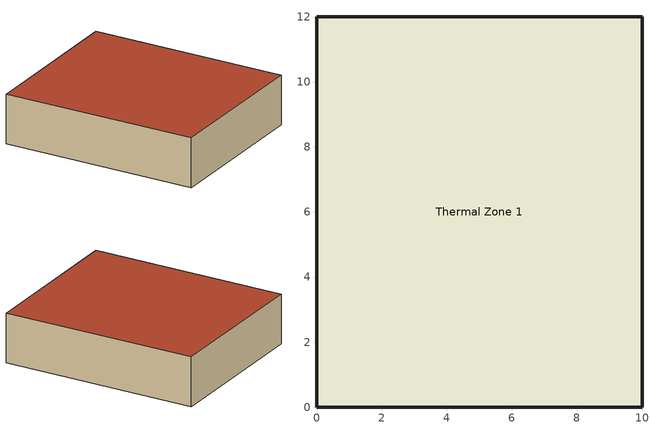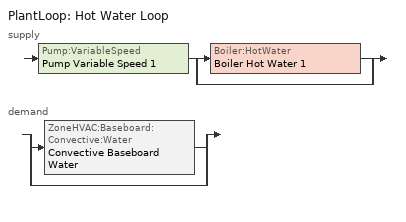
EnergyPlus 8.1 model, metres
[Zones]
Thermal Zone 1
 floor ground (Dalle beton sur isolant polystyrene 10cm): 10,12 10,0 0,0 0,12 z0
 wall outside (Mur brique collee 10cm laine): 10,12 0,12 0,0 10,0 10,12 z0:3.05
 roof outside (Toit tuile isolation 20cm): 10,0 10,12 0,12 0,0 z3.05
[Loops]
PlantLoop 'Hot Water Loop'
 supply: Pump:VariableSpeed 'Pump Variable Speed 1' > split
  | Boiler:HotWater 'Boiler Hot Water 1'
  | bypass
 demand: split
  | ZoneHVAC:Baseboard:Convective:Water 'Convective Baseboard Water'
  | bypass
[Building]
Building 1
[Site:Location]
Site 1: Latitude {deg}=45.73; Longitude {deg}=5.08; Time Zone {hr}=1; Elevation {m}=240
[SizingPeriod:DesignDay] Day of Month=21; Dry-Bulb Temperature Range Modifier Type=DefaultMultipliers; Barometric Pressure {Pa}=98475; Rain Indicator=No; Snow Indicator=No; Daylight Saving Time Indicator=No
Name | Month | Day Type | Maximum Dry-Bulb Temperature {C} | Daily Dry-Bulb Temperature Range {deltaC} | Humidity Condition Type | Wetbulb or DewPoint at Maximum Dry-Bulb {C} | Wind Speed {m/s} | Wind Direction {deg} | Solar Model Indicator | ASHRAE Clear Sky Optical Depth for Beam Irradiance (taub) | ASHRAE Clear Sky Optical Depth for Diffuse Irradiance (taud) | Enthalpy at Maximum Dry-Bulb {J/kg} | Sky Clearness
LYON Ann Clg .4% Condns DB=>MWB | 7 | SummerDesignDay | 32.4 | 10.9 | Wetbulb | 20.3 | 4.7 | 200 | ASHRAETau | 0.43 | 2.1
LYON Ann Clg .4% Condns DP=>MDB | 7 | SummerDesignDay | 24.5 | 10.9 | Dewpoint | 19.2 | 4.7 | 200 | ASHRAETau | 0.43 | 2.1
LYON Ann Clg .4% Condns Enth=>MDB | 7 | SummerDesignDay | 29.3 | 10.9 | Enthalpy |  | 4.7 | 200 | ASHRAETau | 0.43 | 2.1 | 64400
LYON Ann Clg .4% Condns WB=>MDB | 7 | SummerDesignDay | 29 | 10.9 | Wetbulb | 21.7 | 4.7 | 200 | ASHRAETau | 0.43 | 2.1
LYON Ann Htg 99.6% Condns DB | 1 | WinterDesignDay | -6.9 | 0 | Wetbulb | -6.9 | 2.4 | 340 | ASHRAEClearSky |  |  |  | 0
LYON Ann Htg Wind 99.6% Condns WS=>MCDB | 1 | WinterDesignDay | 9 | 0 | Wetbulb | 9 | 12.6 | 340 | ASHRAEClearSky |  |  |  | 0
LYON Ann Hum_n 99.6% Condns DP=>MCDB | 1 | WinterDesignDay | -5.3 | 0 | Dewpoint | -10 | 2.4 | 340 | ASHRAEClearSky |  |  |  | 0
[Material] Thermal Absorptance=0.9
Name | Roughness | Thickness {m} | Conductivity {W/m-K} | Density {kg/m3} | Specific Heat {J/kg-K} | Solar Absorptance | Visible Absorptance
Brique collee 20cm | Rough | 0.27 | 1.73 | 650 | 1008 | 0.65 | 0.65
Dalle beton 15cm | MediumRough | 0.15 | 1.7 | 2243 | 837 | 0.65 | 0.65
Laine de verre 10cm | MediumRough | 0.1 | 0.038 | 35 | 1030 | 0.7 | 0.7
Laine de verre soufflee 20cm | Rough | 0.2 | 0.049 | 35 | 1030 | 0.7 | 0.7
Plaque BA13 | Smooth | 0.0127 | 0.25 | 825 | 1008 | 0.4 | 0.4
Polystyrene soubassement | Smooth | 0.1 | 0.035 | 34 | 1450 | 0.7 | 0.7
Tuiles | Smooth | 0.0127 | 1.59 | 1920 | 1260 | 0.7 | 0.7
[Construction]
Dalle beton sur isolant polystyrene 10cm: Polystyrene soubassement, Dalle beton 15cm
Mur brique collee 10cm laine: Brique collee 20cm, Laine de verre 10cm, Plaque BA13
Toit tuile isolation 20cm: Tuiles, Laine de verre soufflee 20cm, Plaque BA13
[Zone]
Thermal Zone 1
[ZoneControl:Thermostat]
Thermal Zone 1 Thermostat: Zone or ZoneList=Thermal Zone 1; Control Type Schedule=Thermal Zone 1 Thermostat Schedule; Control Object Type 1=ThermostatSetpoint:DualSetpoint; Control Name 1=Thermostat Setpoint Dual Setpoint 1
[ThermostatSetpoint:DualSetpoint]
Thermostat Setpoint Dual Setpoint 1: Heating Setpoint Temperature Schedule=TSetHea; Cooling Setpoint Temperature Schedule=TSetCoo
[ZoneHVAC:Baseboard:Convective:Water]
Convective Baseboard Water: Availability Schedule=Always On Discrete 1; U-Factor Times Area Value {W/K}=100; Maximum Water Flow Rate {m3/s}=Autosize; Convergence Tolerance=0.001
[Zone equipment]
Thermal Zone 1: Convective Baseboard Water
[Sizing:Zone]
Thermal Zone 1: Zone Cooling Design Supply Air Temperature Input Method=SupplyAirTemperature; Zone Cooling Design Supply Air Temperature {C}=14; Zone Heating Design Supply Air Temperature Input Method=SupplyAirTemperature; Zone Heating Design Supply Air Temperature {C}=40; Zone Cooling Design Supply Air Humidity Ratio {kgWater/kgDryAir}=0.0085; Zone Heating Design Supply Air Humidity Ratio {kgWater/kgDryAir}=0.008; Cooling Design Air Flow Method=DesignDay; Cooling Design Air Flow Rate {m3/s}=0; Cooling Minimum Air Flow per Zone Floor Area {m3/s-m2}=0.000762; Cooling Minimum Air Flow {m3/s}=0; Cooling Minimum Air Flow Fraction=0; Heating Design Air Flow Method=DesignDay; Heating Design Air Flow Rate {m3/s}=0; Heating Maximum Air Flow per Zone Floor Area {m3/s-m2}=0.002032; Heating Maximum Air Flow {m3/s}=0.141576; Heating Maximum Air Flow Fraction=0.3; Design Specification Zone Air Distribution Object=Thermal Zone 1 Design Spec Zone Air Dist
[DesignSpecification:ZoneAirDistribution]
Thermal Zone 1 Design Spec Zone Air Dist: Zone Air Distribution Effectiveness in Cooling Mode=1; Zone Air Distribution Effectiveness in Heating Mode=1
[PlantLoop]
Hot Water Loop: Fluid Type=Water; Plant Equipment Operation Scheme=Hot Water Loop Operation Scheme List; Maximum Loop Temperature {C}=100; Minimum Loop Temperature {C}=0; Maximum Loop Flow Rate {m3/s}=Autosize; Minimum Loop Flow Rate {m3/s}=0; Plant Loop Volume {m3}=Autocalculate; Load Distribution Scheme=Optimal
[PlantEquipmentOperationSchemes]
Hot Water Loop Operation Scheme List: Control Scheme Object Type 1=PlantEquipmentOperation:HeatingLoad; Control Scheme Name 1=Hot Water Loop Heating Operation Scheme; Control Scheme Schedule Name 1=Always On Discrete
[PlantEquipmentOperation:HeatingLoad]
Hot Water Loop Heating Operation Scheme: Load Range Lower Limit 1 {W}=0; Load Range Upper Limit 1 {W}=1000000000; Range Equipment List Name 1=Hot Water Loop Heating Equipment List
[PlantEquipmentList]
Hot Water Loop Heating Equipment List: Boiler:HotWater, Boiler Hot Water 1
[Sizing:Plant]
Hot Water Loop: Loop Type=Heating; Design Loop Exit Temperature {C}=82; Loop Design Temperature Difference {deltaC}=11
[Pump:VariableSpeed]
Pump Variable Speed 1: Rated Flow Rate {m3/s}=0.01; Rated Pump Head {Pa}=179352; Rated Power Consumption {W}=Autosize; Motor Efficiency=0.9; Fraction of Motor Inefficiencies to Fluid Stream=0; Coefficient 1 of the Part Load Performance Curve=0; Coefficient 2 of the Part Load Performance Curve=1; Coefficient 3 of the Part Load Performance Curve=0; Coefficient 4 of the Part Load Performance Curve=0; Minimum Flow Rate {m3/s}=0; Pump Control Type=Intermittent
[Boiler:HotWater]
Boiler Hot Water 1: Fuel Type=NaturalGas; Nominal Capacity {W}=15000; Nominal Thermal Efficiency=0.8; Efficiency Curve Temperature Evaluation Variable=LeavingBoiler; Normalized Boiler Efficiency Curve=Boiler Efficiency; Design Water Outlet Temperature {C}=82; Design Water Flow Rate {m3/s}=Autosize; Minimum Part Load Ratio=0; Maximum Part Load Ratio=1; Optimum Part Load Ratio=1; Water Outlet Upper Temperature Limit {C}=99; Boiler Flow Mode=ConstantFlow; Parasitic Electric Load {W}=0; Sizing Factor=1
[SetpointManager:Scheduled]
Setpoint Manager Scheduled 2: Control Variable=Temperature; Schedule=Hot_Water_Temperature
[ExternalInterface:Schedule]
Name | Initial Value
TSetCoo | 24
TSetHea | 20
[Schedule:Compact]
Thermal Zone 1 Thermostat Schedule: Through: 12/31, For: AllDays, Until: 24:00, 4
[Schedule:Day:Interval]
Hot_Water_Temperature_Default; Hot_Water_Temperature_Summer_Design_Day; Hot_Water_Temperature_Winter_Design_Day: No, 24:00, 67
[Schedule:Week:Daily]
Schedule:Week:Daily {9794d34e-13d6-4c90-9d1a-f7d2604b9b8a}: Hot_Water_Temperature_Default, Hot_Water_Temperature_Default, Hot_Water_Temperature_Default, Hot_Water_Temperature_Default, Hot_Water_Temperature_Default, Hot_Water_Temperature_Default, Hot_Water_Temperature_Default, Hot_Water_Temperature_Default, Hot_Water_Temperature_Summer_Design_Day, Hot_Water_Temperature_Winter_Design_Day, Hot_Water_Temperature_Default, Hot_Water_Temperature_Default
[Schedule:Year]
Hot_Water_Temperature: Schedule:Week:Daily {9794d34e-13d6-4c90-9d1a-f7d2604b9b8a}, 1, 1, 12, 31
[Schedule:Constant] Hourly Value=1
Always On Discrete 1; Always On Discrete
[Curve:Biquadratic]
Boiler Efficiency: Coefficient1 Constant=1; Coefficient2 x=0; Coefficient3 x**2=0; Coefficient4 y=0; Coefficient5 y**2=0; Coefficient6 x*y=0; Minimum Value of x {BasedOnField A2}=0; Maximum Value of x {BasedOnField A2}=1; Minimum Value of y {BasedOnField A3}=0; Maximum Value of y {BasedOnField A3}=1; Input Unit Type for X=Dimensionless; Input Unit Type for Y=Dimensionless; Output Unit Type=Dimensionless
